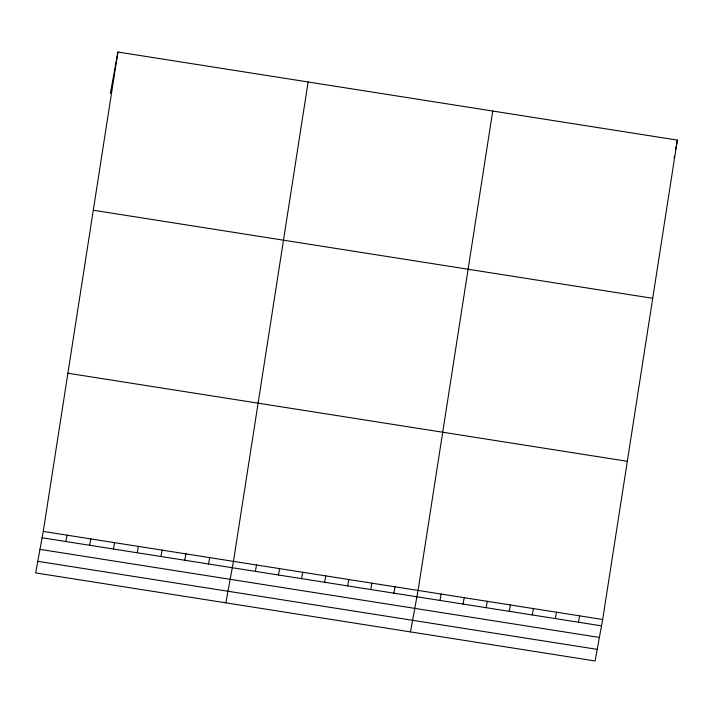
<?xml version="1.0" encoding="UTF-8"?>
<svg xmlns="http://www.w3.org/2000/svg" width="713" height="713" viewBox="0 0 713 713"><rect width="100%" height="100%" fill="white"/><g stroke="black" fill="none" stroke-linecap="round" stroke-linejoin="round"><path stroke-width="1.07" d="M43.261 531.426L117.93 52.04L677.35 140.096L602.681 619.49L595.07 660.96L35.65 572.904L43.261 531.426L602.681 619.49M308.132 81.977L233.463 561.363L225.852 602.841M492.736 111.041L418.076 590.426L410.465 631.905M110.319 93.51L117.93 52.04M65.872 541.532L67.04 535.169M89.642 545.276L90.809 538.912M113.42 549.019L114.588 542.655M137.199 552.762L138.367 546.399M160.969 556.505L162.136 550.142M184.747 560.249L185.915 553.885M208.526 563.992L209.693 557.628M255.37 571.363L256.546 564.999M278.453 574.999L279.621 568.635M301.528 578.635L302.695 572.263M324.602 582.263L325.77 575.899M347.677 585.899L348.844 579.526M370.751 589.526L371.919 583.163M393.834 593.163L395.002 586.799M439.983 600.426L441.151 594.063M463.058 604.063L464.225 597.69M486.132 607.69L487.3 601.326M509.216 611.326L510.383 604.954M532.29 614.954L533.458 608.59M555.365 618.59L556.532 612.226M578.439 622.226L579.607 615.854M674.052 158.054L674.409 156.12M675.648 149.365L676.182 146.468M676.379 145.407L677.35 140.096M93.287 210.237L652.707 298.301M67.904 373.229L627.324 461.293M42.094 537.789L601.514 625.854M39.964 549.375L599.392 637.44M37.78 561.318L597.2 649.374"/></g></svg>
